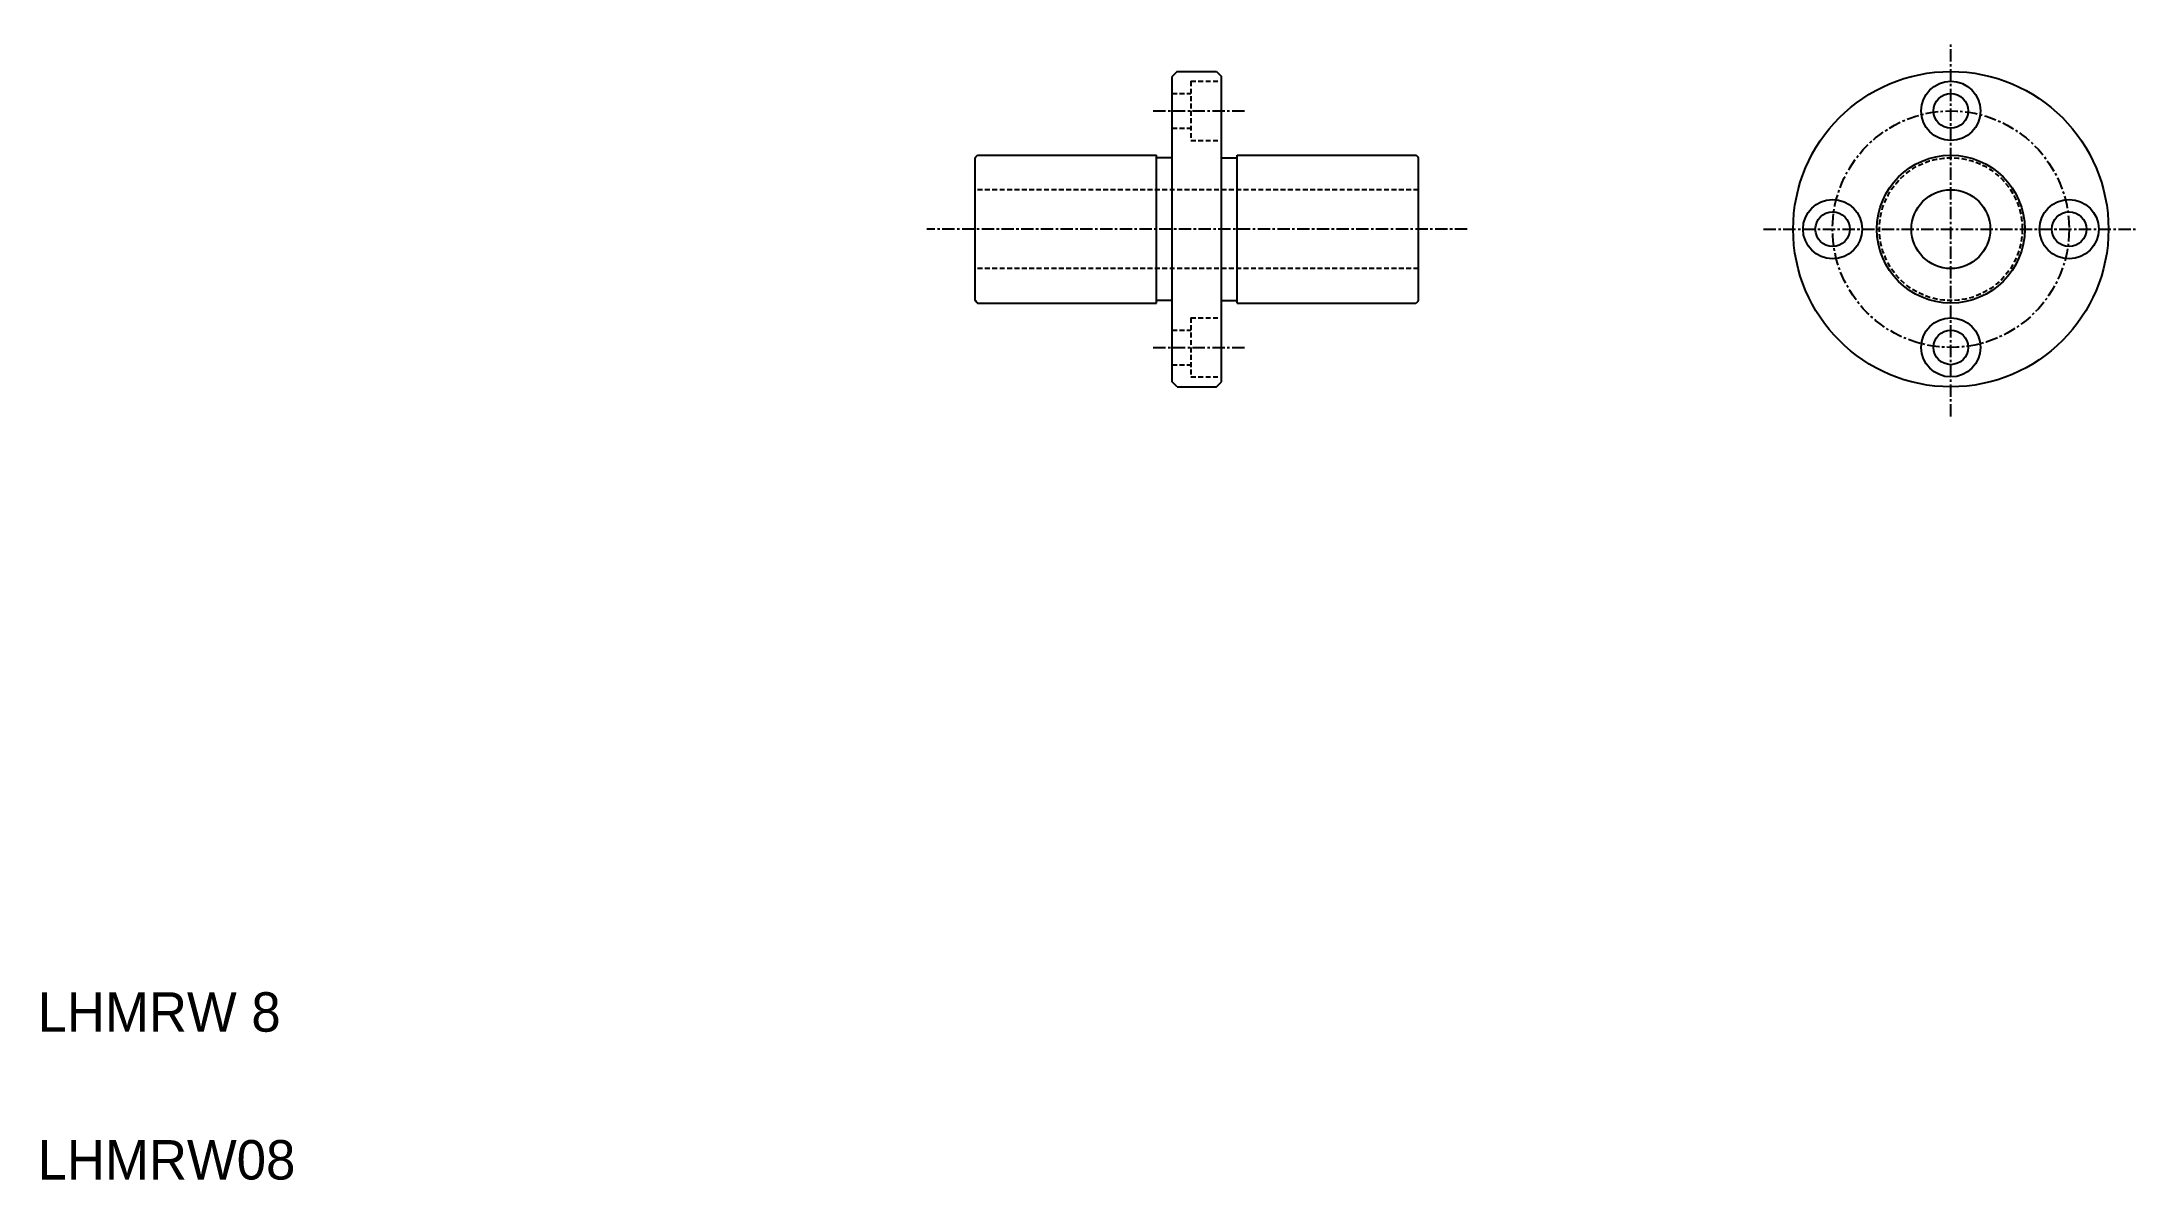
# Model space of a CAD drawing. Extents: x 10 to 223, y 10 to 125.
import ezdxf

# ---------------------------------------------------------------- set-up
doc = ezdxf.new("R2010")
doc.units = 0
doc.linetypes.add('CENTER', pattern=[2, 1.25, -0.25, 0.25, -0.25])
doc.linetypes.add('DASHED', pattern=[0.75, 0.5, -0.25])
doc.layers.get('0').update_dxf_attribs({"linetype": 'CONTINUOUS'})
doc.layers.add('CENTER', color=1, linetype='CENTER')

msp = doc.modelspace()

# ---------------------------------------------------------------- linework, layer by layer
at = {"color": 7, "linetype": 'CONTINUOUS'}
for p, q in [((125.62, 122.43), (125.12, 121.93)), ((125.12, 90.93), (125.12, 121.93)), ((125.62, 122.43), (129.62, 122.43)), ((129.62, 122.43), (130.12, 121.93)), ((130.12, 90.93), (130.12, 121.93)), ((105.12, 99.18), (105.12, 113.68)), ((105.4, 113.93), (123.52, 113.93)), ((123.52, 98.93), (123.52, 113.93)), ((125.12, 113.68), (123.52, 113.68)), ((130.12, 113.68), (131.72, 113.68)), ((131.72, 113.93), (149.86, 113.93)), ((131.72, 98.93), (131.72, 113.93)), ((150.12, 99.18), (150.12, 113.68)), ((105.37, 98.93), (123.52, 98.93)), ((125.12, 99.18), (123.52, 99.18)), ((125.12, 98.68), (125.12, 98.68)), ((130.12, 99.18), (131.72, 99.18)), ((130.12, 98.68), (130.12, 98.68)), ((131.72, 98.93), (149.86, 98.93)), ((125.62, 90.43), (125.12, 90.93)), ((125.62, 90.43), (129.62, 90.43)), ((129.62, 90.43), (130.12, 90.93))]:
    msp.add_line(p, q, dxfattribs=at)
at = {"color": 3, "linetype": 'DASHED'}
for p, q in [((127.02, 121.43), (127.02, 115.43)), ((127.02, 121.43), (130.12, 121.43)), ((125.12, 120.18), (127.02, 120.18)), ((125.12, 116.68), (127.02, 116.68)), ((127.02, 115.43), (130.12, 115.43)), ((150.12, 110.43), (105.12, 110.43)), ((150.12, 102.43), (105.12, 102.43)), ((125.12, 96.18), (127.02, 96.18)), ((127.02, 97.43), (127.02, 91.43)), ((127.02, 97.43), (130.12, 97.43)), ((125.12, 92.68), (127.02, 92.68)), ((127.02, 91.43), (130.12, 91.43))]:
    msp.add_line(p, q, dxfattribs=at)
at = {"color": 7, "linetype": 'CONTINUOUS'}
for centre, radius in [((204.13, 106.43), 16), ((204.13, 118.43), 3), ((204.13, 118.43), 1.75), ((204.13, 106.43), 7.5), ((192.13, 106.43), 3), ((204.13, 106.43), 4), ((216.13, 106.43), 3), ((192.13, 106.43), 1.75), ((216.13, 106.43), 1.75), ((204.13, 94.43), 3), ((204.13, 94.43), 1.75)]:
    msp.add_circle(centre, radius, dxfattribs=at)
at = {"color": 3, "linetype": 'DASHED'}
msp.add_circle((204.13, 106.43), 7.25, dxfattribs=at)
at = {"color": 7, "linetype": 'CONTINUOUS'}
for centre, start, end in [((105.87, 113.18), 123.5573, 146.4427), ((149.37, 113.18), 33.5573, 56.4427), ((105.87, 99.68), 213.5573, 236.4427), ((105.9, 99.68), 213.5573, 236.4427), ((149.37, 99.68), 303.5573, 326.4427)]:
    msp.add_arc(centre, 0.9, start, end, dxfattribs=at)
at = {"layer": 'CENTER', "color": 1, "linetype": 'CENTER'}
for p, q in [((204.13, 87.43), (204.13, 125.43)), ((123.2, 118.43), (132.46, 118.43)), ((155.05, 106.43), (100.22, 106.43)), ((185.13, 106.43), (223.13, 106.43)), ((123.2, 94.43), (132.46, 94.43))]:
    msp.add_line(p, q, dxfattribs=at)
msp.add_circle((204.13, 106.43), 12, dxfattribs=at)

# ---------------------------------------------------------------- texts
at = {"color": 7, "linetype": 'CONTINUOUS'}
for s, p in [('LHMRW 8', (10, 25)), ('LHMRW08', (10, 10))]:
    msp.add_text(s, height=4, dxfattribs=at).set_placement(p)

doc.saveas('drawing.dxf')
